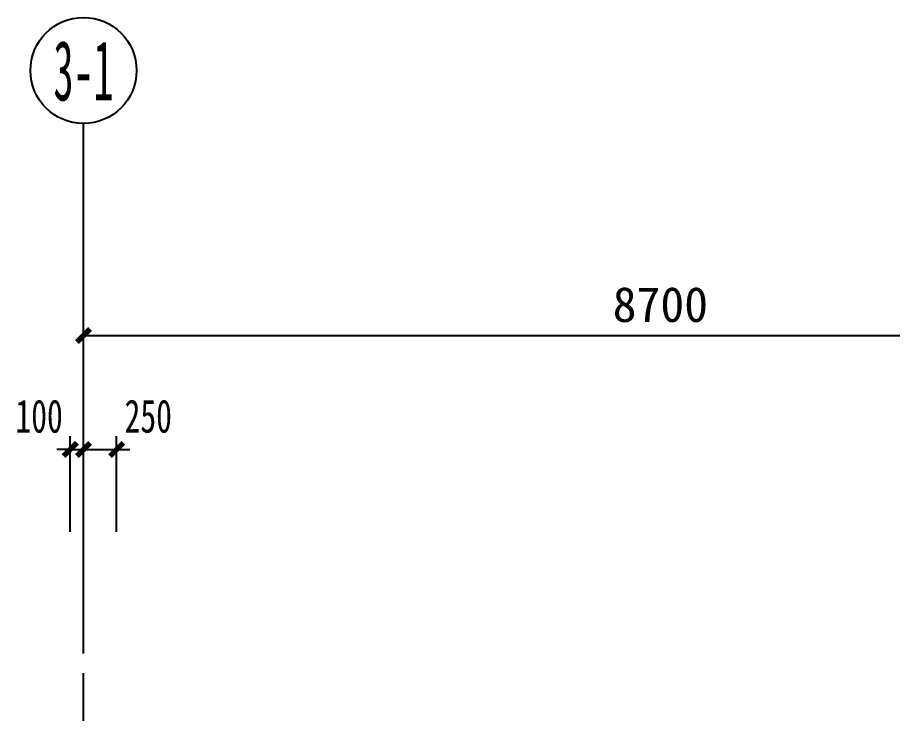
# Model space of a CAD drawing. Extents: x -3200781797 to -8106663, y 494714 to 1244925.
# Drawn here: x -8172630 to -8166032, y 621129 to 626382 of the extents above; entities that cross this region are included whole.
import ezdxf
from ezdxf.enums import TextEntityAlignment as Align

# ---------------------------------------------------------------- set-up
doc = ezdxf.new("R2010")
doc.units = 0
doc.header["$LTSCALE"] = 1000
doc.header["$MEASUREMENT"] = 0
doc.linetypes.add('3#-轴线$0$DOTE', pattern=[2.42, 2, -0.2, 0.02, -0.2])
doc.linetypes.add('DASH', pattern=[0.35, 0.25, -0.1])
doc.layers.get('Defpoints').update_dxf_attribs({"color": 30, "linetype": 'DASH'})
for name, color, linetype in [('3#-夹层$0$S-SLAB-HOLE', 5, 'Continuous'), ('3#-轴线$0$3#-轴号$0$A-ANNO-AXIS-CIRC', 3, 'Continuous'), ('3#-轴线$0$3#-轴号$0$A-ANNO-AXIS-TEXT', 7, 'Continuous'), ('3#-轴线$0$3#-轴号$0$A-ANNO-DIMS', 3, 'Continuous'), ('3#-轴线$0$A-ANNO-DOTE', 10, '3#-轴线$0$DOTE'), ('3#-轴线$0$AXIS_TEXT', 7, 'Continuous'), ('3#4#5#模板$0$S-ANNO-TEXT', 7, 'Continuous'), ('DIM', 3, 'Continuous'), ('S-WALL-DIMS', 50, 'Continuous')]:
    doc.layers.add(name, color=color, linetype=linetype)
doc.styles.add('3#-轴线$0$3#-轴号$0$_TCH_AXIS', font='')
doc.styles.add('3#-轴线$0$3#-轴号$0$_TCH_DIM_T3', font='')
doc.styles.add('3#-轴线$0$COMPLEX', font='COMPLEX')
doc.styles.add('TSSD_Dimension', font='', dxfattribs={"width": 0.7})
doc.styles.get('3#-轴线$0$3#-轴号$0$_TCH_AXIS').set_extended_font_data('SimSun')
doc.styles.get('3#-轴线$0$3#-轴号$0$_TCH_DIM_T3').set_extended_font_data('SimSun')
doc.styles.get('TSSD_Dimension').set_extended_font_data('KaiTi_GB2312')
doc.dimstyles.new('3#-轴线$0$3#-轴号$0$_TCH_ARCH&&100', dxfattribs={"dimtxt": 264.345992, "dimasz": 100, "dimexe": 250, "dimexo": 300, "dimgap": 100, "dimtad": 1, "dimdec": 0, "dimzin": 0, "dimdsep": 46, "dimtxsty": '3#-轴线$0$3#-轴号$0$_TCH_DIM_T3', "dimblk": '3#-轴线$0$3#-轴号$0$_ArchTick', "dimcen": 0.09, "dimclrt": 7, "dimazin": 2, "dimtfac": 1, "dimtdec": 0, "dimtix": 1, "dimtmove": 2, "dimatfit": 3, "dimfxl": 100, "dimtolj": 1, "dimtzin": 0, "dimarcsym": 0})
doc.dimstyles.new('TSSD_100_100', dxfattribs={"dimtxt": 250, "dimasz": 100, "dimexe": 100, "dimexo": 250, "dimgap": 100, "dimtad": 1, "dimdec": 0, "dimzin": 0, "dimdsep": 46, "dimtxsty": 'TSSD_Dimension', "dimblk": 'ARCHTICK', "dimcen": 0, "dimdle": 100, "dimclrt": 7, "dimadec": 0, "dimazin": 0, "dimtfac": 1, "dimtdec": 0, "dimtix": 1, "dimtmove": 2, "dimatfit": 3, "dimfxl": 1, "dimtolj": 1, "dimtzin": 0, "dimarcsym": 0})

# ---------------------------------------------------------------- blocks, each defined once
blk = doc.blocks.new('_ArchTick')
at = {"color": 0, "linetype": 'ByBlock', "const_width": 0.4}
blk.add_lwpolyline([(-0.5, -0.5), (0.5, 0.5)], dxfattribs=at)
blk = doc.blocks.new('*D886')
at = {"layer": 'Defpoints', "color": 0, "transparency": 16777216}
for p in [(37850, -96059.1), (37750, -96931.1), (37850, -96931.1)]:
    blk.add_point(p, dxfattribs=at)
at = {"layer": 'DIM', "color": 0, "lineweight": -2, "transparency": 16777216}
for p, q in [((37750, -96681.1), (37750, -95959.1)), ((37850, -96681.1), (37850, -95959.1)), ((37750, -96059.1), (37650, -96059.1)), ((37750, -96059.1), (37850, -96059.1)), ((37850, -96059.1), (37950, -96059.1))]:
    blk.add_line(p, q, dxfattribs=at)
at = {"layer": 'DIM', "color": 0, "lineweight": -2, "transparency": 16777216, "xscale": 100, "yscale": 100, "zscale": 100}
blk.add_blockref('_ArchTick', (37750, -96059.1), dxfattribs=at)
at = {"layer": 'DIM', "color": 0, "lineweight": -2, "transparency": 16777216, "xscale": 100, "yscale": 100, "zscale": 100, "rotation": 180}
blk.add_blockref('_ArchTick', (37850, -96059.1), dxfattribs=at)
at = {"layer": 'DIM', "color": 7, "transparency": 16777216, "insert": (37515.3, -95809.1), "char_height": 250, "attachment_point": 5, "style": 'TSSD_Dimension'}
blk.add_mtext('\\A1;100', dxfattribs=at)
blk = doc.blocks.new('*D887')
at = {"layer": 'Defpoints', "color": 0, "transparency": 16777216}
for p in [(38100, -96059.1), (37850, -96931.1), (38100, -96931.1)]:
    blk.add_point(p, dxfattribs=at)
at = {"layer": 'DIM', "color": 0, "lineweight": -2, "transparency": 16777216}
for p, q in [((37850, -96681.1), (37850, -95959.1)), ((38100, -96681.1), (38100, -95959.1)), ((37750, -96059.1), (38200, -96059.1))]:
    blk.add_line(p, q, dxfattribs=at)
at = {"layer": 'DIM', "color": 0, "lineweight": -2, "transparency": 16777216, "xscale": 100, "yscale": 100, "zscale": 100, "rotation": 180}
blk.add_blockref('_ArchTick', (37850, -96059.1), dxfattribs=at)
at = {"layer": 'DIM', "color": 0, "lineweight": -2, "transparency": 16777216, "xscale": 100, "yscale": 100, "zscale": 100}
blk.add_blockref('_ArchTick', (38100, -96059.1), dxfattribs=at)
at = {"layer": 'DIM', "color": 7, "transparency": 16777216, "insert": (38338.1, -95809.1), "char_height": 250, "attachment_point": 5, "style": 'TSSD_Dimension'}
blk.add_mtext('\\A1;250', dxfattribs=at)
blk = doc.blocks.new('3#-轴线$0$_AXISO')
blk.add_circle((0, 0), 0.5)
at = {"layer": '3#-轴线$0$AXIS_TEXT', "style": '3#-轴线$0$COMPLEX', "width": 1.041667}
blk.add_attdef('A', text='', height=0.56, dxfattribs=at).set_placement((-0.25, -0.28), (0.25, -0.28), align=Align.FIT)
blk = doc.blocks.new('3#-轴线$0$3#-轴号$0$_ArchTick')
at = {"color": 0, "linetype": 'ByBlock', "const_width": 0.4}
blk.add_lwpolyline([(-0.5, -0.5), (0.5, 0.5)], dxfattribs=at)
blk = doc.blocks.new('*D2046')
at = {"layer": '3#-轴线$0$3#-轴号$0$A-ANNO-DIMS', "color": 0, "lineweight": -2, "transparency": 16777216}
for p, q in [((0, 4889.4), (0, 5639.4)), ((8700, 4889.4), (8700, 5639.4)), ((0, 5389.4), (8700, 5389.4))]:
    blk.add_line(p, q, dxfattribs=at)
at = {"layer": 'Defpoints', "color": 0, "transparency": 16777216}
for p in [(8700, 5389.4), (0, 4589.4), (8700, 4589.4)]:
    blk.add_point(p, dxfattribs=at)
at = {"layer": '3#-轴线$0$3#-轴号$0$A-ANNO-DIMS', "color": 0, "lineweight": -2, "transparency": 16777216, "xscale": 100, "yscale": 100, "zscale": 100, "rotation": 180}
blk.add_blockref('3#-轴线$0$3#-轴号$0$_ArchTick', (0, 5389.4), dxfattribs=at)
at = {"layer": '3#-轴线$0$3#-轴号$0$A-ANNO-DIMS', "color": 0, "lineweight": -2, "transparency": 16777216, "xscale": 100, "yscale": 100, "zscale": 100}
blk.add_blockref('3#-轴线$0$3#-轴号$0$_ArchTick', (8700, 5389.4), dxfattribs=at)
at = {"layer": '3#-轴线$0$3#-轴号$0$A-ANNO-DIMS', "color": 7, "transparency": 16777216, "insert": (4350, 5621.6), "char_height": 264.35, "attachment_point": 5, "style": '3#-轴线$0$3#-轴号$0$_TCH_DIM_T3'}
blk.add_mtext('\\A1;8700', dxfattribs=at)
blk = doc.blocks.new('Q-BIM')
at = {"layer": 'DIM'}
for base, p1, p2, picture, middle in [((37850, -96059.1), (37750, -96931.1), (37850, -96931.1), '*D886', (37515.3, -95809.1)), ((38100, -96059.1), (37850, -96931.1), (38100, -96931.1), '*D887', (38338.1, -95809.1))]:
    dim = blk.add_linear_dim(base=base, p1=p1, p2=p2, dimstyle='TSSD_100_100', dxfattribs=at)
    dim.commit()
    dim.dimension.update_dxf_attribs({"geometry": picture, "text_midpoint": middle, "dimtype": 128})
blk = doc.blocks.new('3#-轴线$0$3#-轴号')
at = {"layer": '3#-轴线$0$3#-轴号$0$A-ANNO-AXIS-CIRC'}
blk.add_line((0, 2989.4), (0, 6989.4), dxfattribs=at)
ref = blk.add_blockref('3#-轴线$0$_AXISO', (0, 7389.4), dxfattribs=dict(at, xscale=800, yscale=800, zscale=800))
ref.add_attrib('A', '3-1', dxfattribs={"layer": '3#-轴线$0$3#-轴号$0$A-ANNO-AXIS-TEXT', "height": 452.55, "style": '3#-轴线$0$3#-轴号$0$_TCH_AXIS', "width": 0.466146}).set_placement((-226.3, 7163.1), (226.3, 7163.1), align=Align.FIT)
at = {"layer": '3#-轴线$0$3#-轴号$0$A-ANNO-DIMS'}
dim = blk.add_aligned_dim(p1=(0, 4589.4), p2=(8700, 4589.4), distance=800, dimstyle='3#-轴线$0$3#-轴号$0$_TCH_ARCH&&100', dxfattribs=at)
dim.commit()
dim.dimension.update_dxf_attribs({"geometry": '*D2046', "text_midpoint": (4350, 5621.6)})
blk = doc.blocks.new('3#-轴线')
at = {"layer": '3#-轴线$0$A-ANNO-DOTE'}
blk.add_lwpolyline([(0, -16100), (0, 5500)], dxfattribs=at)
blk.add_blockref('3#-轴线$0$3#-轴号', (0, 0))
blk = doc.blocks.new('3#-夹层')
at = {"layer": '3#-夹层$0$S-SLAB-HOLE'}
blk.add_blockref('3#-轴线', (0, 0), dxfattribs=at)

msp = doc.modelspace()

# ---------------------------------------------------------------- block references
at = {"layer": '3#4#5#模板$0$S-ANNO-TEXT'}
msp.add_blockref('3#-夹层', (-8172132.3, 618592.8), dxfattribs=at)
at = {"layer": 'S-WALL-DIMS'}
msp.add_blockref('Q-BIM', (-8209982.3, 719181.1), dxfattribs=at)

doc.saveas('drawing.dxf')
